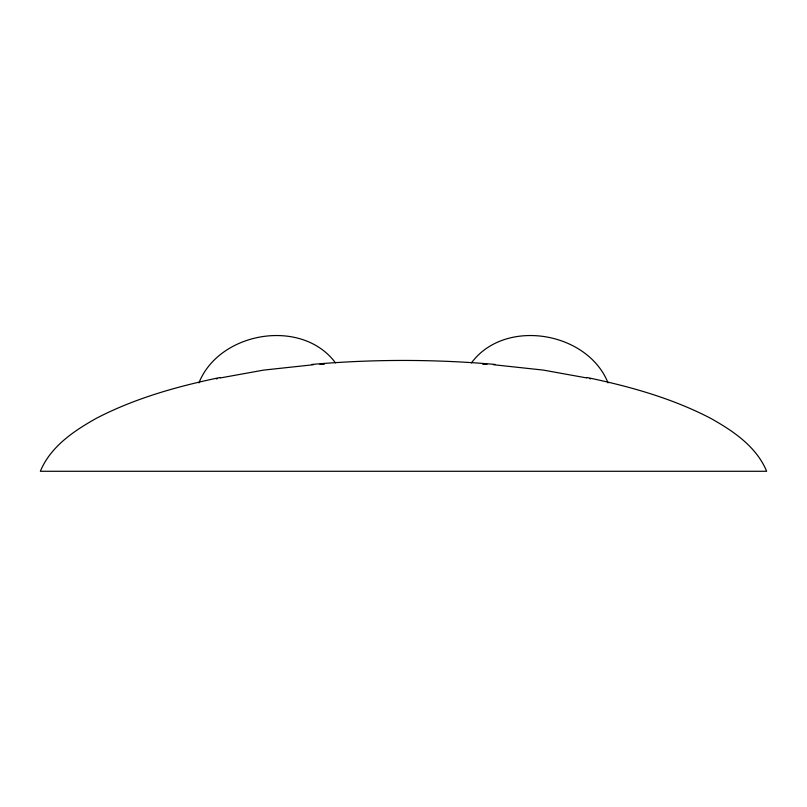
<?xml version="1.0" encoding="UTF-8"?>
<svg xmlns="http://www.w3.org/2000/svg" width="807" height="807" viewBox="0 0 807 807"><rect width="100%" height="100%" fill="white"/><g stroke="black" fill="none" stroke-linecap="round" stroke-linejoin="round"><path stroke-width="1.21" d="M198.925 382.891C219.363 331.556 302.02 317.555 335.51 362.908M471.439 362.898C504.93 317.565 587.577 331.546 608.034 382.881M216.326 378.876L217.587 378.574M220.049 377.989L263.566 370.11L313.55 364.714M219.988 377.505C177.469 386.361 135.122 398.164 96.426 418.268C73.941 430.867 50.559 446.543 40.35 471.278L766.65 471.278C756.441 446.543 733.059 430.867 710.574 418.268C671.878 398.164 629.531 386.361 587.012 377.505M311.795 364.441C372.784 359.115 434.216 359.115 495.205 364.441M319.955 364.381L324.293 364.239M482.667 364.229L486.994 364.371M493.41 364.703L543.393 370.1L586.881 377.969M589.665 378.634L590.613 378.866"/></g></svg>
